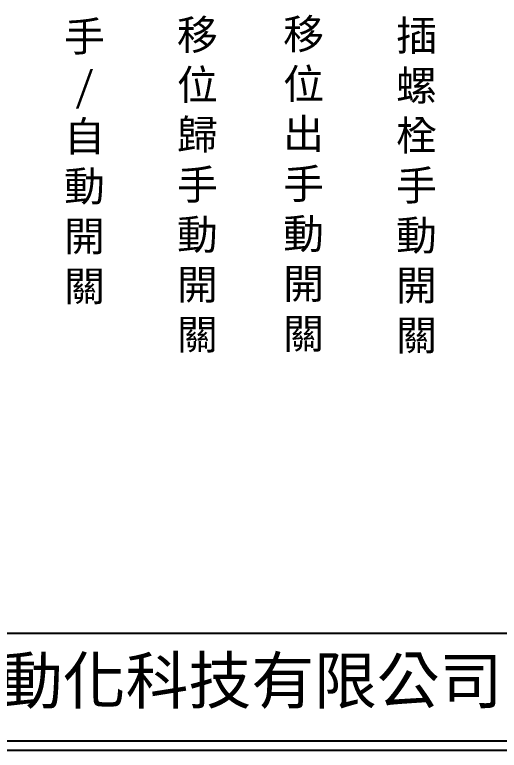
# Model space of a CAD drawing. Extents: x 275 to 562, y 265 to 469.
# Drawn here: x 340 to 403.1, y 264.9 to 360.7 of the extents above; entities that cross this region are included whole.
import ezdxf

# ---------------------------------------------------------------- set-up
doc = ezdxf.new("R2010")
doc.units = 0
doc.layers.add('圖框層', color=7, linetype='CONTINUOUS')
doc.layers.add('標尺寸層', color=3, linetype='CONTINUOUS')
doc.styles.add('CNS', font='romanc.shx', dxfattribs={"bigfont": 'chineset.shx'})
doc.styles.add('STSL', font='kaiu.ttf')

msp = doc.modelspace()

# ---------------------------------------------------------------- linework, layer by layer
at = {"layer": '圖框層', "color": 7}
for p, q in [((276.148, 280.195), (560.648, 280.195)), ((276.148, 266.195), (560.648, 266.195)), ((274.898, 264.945), (561.898, 264.945))]:
    msp.add_line(p, q, dxfattribs=at)

# ---------------------------------------------------------------- texts
at = {"layer": '圖框層', "color": 4, "style": 'STSL'}
msp.add_text('泓陞自動化科技有限公司', height=6, dxfattribs=at).set_placement((313.501, 271.022))
at = {"layer": '標尺寸層', "color": 7, "char_height": 3.9, "width": 6.57065, "attachment_point": 5, "style": 'CNS'}
for s, insert in [('{\\fDFKai-SB|b0|i0|c136|p65;手\\P/\\P自動開關}', (349.06, 341.42)), ('{\\fDFKai-SB|b0|i0|c136|p65;移位歸手動開關}', (363.773, 338.375)), ('{\\fDFKai-SB|b0|i0|c136|p65;移位出手動開關}', (377.616, 338.479)), ('{\\fDFKai-SB|b0|i0|c136|p65;插螺栓手動開關}', (392.328, 338.271))]:
    msp.add_mtext(s, dxfattribs=dict(at, insert=insert))

doc.saveas('drawing.dxf')
